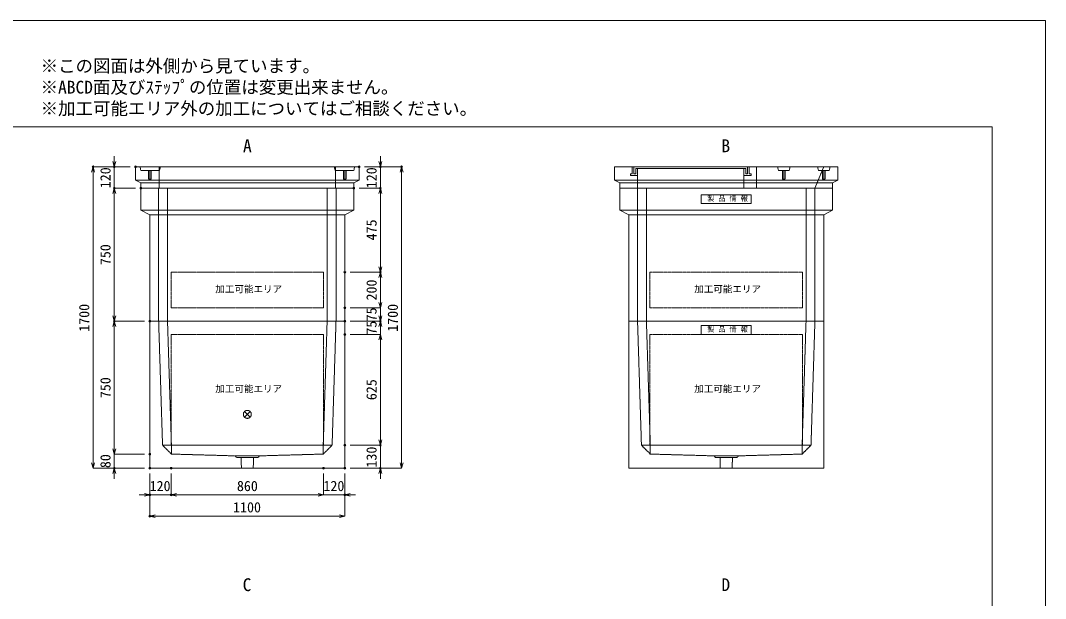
# Model space of a CAD drawing. Units: millimetres, scale not verified. Extents: x -4455 to 4455, y -3150 to 3150.
# Drawn here: x -1324 to 4455, y -109 to 3150 of the extents above; entities that cross this region are included whole.
import ezdxf
from ezdxf.enums import TextEntityAlignment as Align

# ---------------------------------------------------------------- set-up
doc = ezdxf.new("R2010")
doc.units = ezdxf.units.MM
doc.header["$LTSCALE"] = 20
doc.header["$PDMODE"] = 32
doc.header["$PDSIZE"] = 10
doc.linetypes.add('LONG_DASHED1', pattern=[7, 6, -1])
doc.linetypes.add('LONG_DOUBLE_CHAIN', pattern=[21.8, 18, -1, 0.6, -0.6, 0.6, -1])
for name, color, linetype, lineweight in [('0-0_D-TTL', 7, 'Continuous', 9), ('0-1_Defpoints', 7, 'Continuous', 9), ('0-3_D-TTL-TXT', 7, 'Continuous', 9), ('0-4_D-STR-TXT', 7, 'Continuous', 9), ('0-5_D-STR-DIM', 3, 'Continuous', 9), ('0-6_0', 7, 'Continuous', 9), ('0-7_D-STR', 7, 'Continuous', 9), ('0-9_D-STR-STR5', 1, 'LONG_DOUBLE_CHAIN', 9), ('0-A_D-STR-STR1', 7, 'LONG_DASHED1', 9), ('0-B_D-STR-STR4', 134, 'LONG_DASHED1', 9), ('0-C_D-STR-STR2', 1, 'LONG_DASHED1', 9)]:
    doc.layers.add(name, color=color, linetype=linetype, lineweight=lineweight)
doc.styles.add('ＭＳ ゴシック', font='')
doc.styles.get('ＭＳ ゴシック').set_extended_font_data('MS Gothic')

# ---------------------------------------------------------------- blocks, each defined once
blk = doc.blocks.new('A$C4DE05FD1')
at = {"layer": '0-0_D-TTL', "color": 134}
for p, q in [((4000, 76000), (114800, 76000)), ((114800, 76000), (114800, 4000))]:
    blk.add_line(p, q, dxfattribs=at)
at = {"layer": '0-1_Defpoints', "color": 134}
for p, q in [((0, 84000), (118800, 84000)), ((118800, 84000), (118800, 0))]:
    blk.add_line(p, q, dxfattribs=at)
at = {"layer": '0-3_D-TTL-TXT', "style": 'ＭＳ ゴシック'}
for s, p in [('※この図面は外側から見ています。', (43260.9, 79815.7)), ('※ABCD面及びｽﾃｯﾌﾟの位置は変更出来ません。', (43260.9, 78215.7)), ('※加工可能エリア外の加工についてはご相談ください。', (43260.9, 76615.7))]:
    blk.add_text(s, height=962.2, dxfattribs=at).set_placement(p, align=Align.BOTTOM_LEFT)
blk = doc.blocks.new('_Open30')
at = {"layer": '0-6_0'}
blk.add_line((0, 0), (-20, 0), dxfattribs=at)
blk.add_lwpolyline([(-20, 5.36), (0, 0), (-20, -5.36)], dxfattribs=at)
blk = doc.blocks.new('A$C31CA379A')
at = {"layer": '0-4_D-STR-TXT', "style": 'ＭＳ ゴシック'}
for s, p in [('A', (-325.9, -2190.5)), ('B', (35638.6, -2190.5)), ('C', (-351.4, -35190.5)), ('D', (35638.6, -35190.5))]:
    blk.add_text(s, height=962.2, dxfattribs=at).set_placement(p, align=Align.BOTTOM_LEFT)
blk = doc.blocks.new('A$C737D46CD')
at = {"layer": '0-A_D-STR-STR1', "linetype": 'Continuous'}
blk.add_lwpolyline([(-2820, 0), (2820, 0), (2820, -1000), (-2820, -1000)], close=True, dxfattribs=at)
at = {"layer": '0-A_D-STR-STR1', "style": 'ＭＳ ゴシック'}
blk.add_text('製 品 情 報', height=577.3, dxfattribs=at).set_placement((-2149.6, -882.5), align=Align.BOTTOM_LEFT)
blk = doc.blocks.new('A$C531455C1')
at = {"layer": '0-7_D-STR'}
for p, q in [((-11000, 0), (11000, 0)), ((-11000, -16600), (-11000, 0)), ((11000, -16600), (11000, 0)), ((-11000, -16600), (11000, -16600))]:
    blk.add_line(p, q, dxfattribs=at)
at = {"layer": '0-7_D-STR', "linetype": 'LONG_DASHED1'}
for p, q in [((-10000, 0), (-9560, -14000)), ((-9000, 0), (-8560, -14000)), ((9000, 0), (8560, -14000)), ((10000, 0), (9560, -14000)), ((-8560, -15000), (-9560, -14000)), ((9560, -14000), (-9560, -14000)), ((-8560, -15000), (-8560, -14000)), ((-8560, -15000), (-1400, -15200)), ((8560, -15000), (1400, -15200)), ((8560, -15000), (9560, -14000)), ((8560, -15000), (8560, -14000)), ((-1200, -15380), (-1400, -15200)), ((1400, -15200), (-1400, -15200)), ((1200, -15380), (-1200, -15380)), ((-666, -16600), (-705, -15380)), ((666, -16600), (705, -15380)), ((1200, -15380), (1400, -15200))]:
    blk.add_line(p, q, dxfattribs=at)
at = {"layer": '0-9_D-STR-STR5'}
for p, q in [((8600, -1500), (8600, -14000)), ((8600, -14000), (-8600, -14000))]:
    blk.add_line(p, q, dxfattribs=at)
blk.add_lwpolyline([(8600, -1500), (-8600, -1500), (-8600, -14000)], dxfattribs=at)
at = {"layer": '0-A_D-STR-STR1'}
blk.add_blockref('A$C737D46CD', (0, -500), dxfattribs=at)
blk = doc.blocks.new('A$C2C935993')
at = {"layer": '0-7_D-STR'}
for p, q in [((-12600, 2400), (12600, 2400)), ((-12600, 2400), (-12600, 900)), ((12600, 2400), (12600, 900)), ((-12600, 900), (12600, 900)), ((-12000, 600), (-12600, 900)), ((-12000, 600), (12000, 600)), ((-12000, 0), (-12000, 600)), ((-12000, 0), (12000, 0))]:
    blk.add_line(p, q, dxfattribs=at)
at = {"layer": '0-7_D-STR', "linetype": 'LONG_DASHED1'}
for p, q in [((-12000, 2000), (-12100, 2400)), ((-9950, 0), (-9950, 2400)), ((-9900, 2000), (-9800, 2400)), ((9900, 2000), (9800, 2400)), ((9950, 0), (9950, 2400)), ((12000, 2000), (12100, 2400)), ((-9900, 2000), (-12000, 2000)), ((9900, 2000), (12000, 2000))]:
    blk.add_line(p, q, dxfattribs=at)
at = {"layer": '0-7_D-STR'}
blk.add_lwpolyline([(12000, 0), (12000, 600), (12600, 900)], dxfattribs=at)
at = {"layer": '0-C_D-STR-STR2'}
for p, q in [((-11000, 840), (-11000, 2000)), ((11000, 840), (11000, 2000))]:
    blk.add_line(p, q, dxfattribs=at)
for points in [[(-11160, 2000), (-11160, 1000), (-10840, 1000), (-10840, 2000)], [(11160, 2000), (11160, 1000), (10840, 1000), (10840, 2000)]]:
    blk.add_lwpolyline(points, dxfattribs=at)
blk = doc.blocks.new('A$C19D5226F')
at = {"layer": '0-7_D-STR'}
for p, q in [((-12600, 2400), (12600, 2400)), ((-12600, 2400), (-12600, 900)), ((12600, 2400), (12600, 900)), ((-12600, 900), (12600, 900)), ((-12000, 600), (-12600, 900)), ((-12000, 600), (12000, 600)), ((-12000, 0), (-12000, 600)), ((-12000, 0), (12000, 0))]:
    blk.add_line(p, q, dxfattribs=at)
at = {"layer": '0-7_D-STR', "linetype": 'LONG_DASHED1'}
for p, q in [((3400, 0), (3400, 2400)), ((5900, 2000), (5800, 2400)), ((7100, 2000), (7200, 2400)), ((10000, 0), (11000, 2400)), ((10400, 2000), (10300, 2400)), ((11600, 2000), (11700, 2400)), ((-10000, 0), (-10000, 2200)), ((2000, 0), (2000, 2200)), ((5900, 2000), (7100, 2000)), ((10400, 2000), (11600, 2000))]:
    blk.add_line(p, q, dxfattribs=at)
at = {"layer": '0-7_D-STR'}
blk.add_lwpolyline([(12000, 0), (12000, 600), (12600, 900)], dxfattribs=at)
at = {"layer": '0-B_D-STR-STR4'}
for points in [[(-10600, 2400), (-10600, 1600), (-10800, 1600), (-10800, 1400), (-10000, 1400)], [(-10000, 2200), (-10200, 2200), (-10200, 1600), (-10400, 1600), (-10400, 2400)], [(-10000, 2200), (2000, 2200), (2200, 2200), (2200, 1600), (2400, 1600), (2400, 2400)], [(2600, 2400), (2600, 1600), (2800, 1600), (2800, 1400), (2000, 1400)]]:
    blk.add_lwpolyline(points, dxfattribs=at)
at = {"layer": '0-C_D-STR-STR2'}
for p, q in [((6500, 840), (6500, 2000)), ((11000, 840), (11000, 2000))]:
    blk.add_line(p, q, dxfattribs=at)
for points in [[(6660, 2000), (6660, 1000), (6340, 1000), (6340, 2000)], [(11160, 2000), (11160, 1000), (10840, 1000), (10840, 2000)]]:
    blk.add_lwpolyline(points, dxfattribs=at)
blk = doc.blocks.new('A$Cddcd1648')
at = {"layer": '0-7_D-STR'}
for p, q in [((12000, 15000), (-12000, 15000)), ((-12000, 12500), (-12000, 15000)), ((12000, 12500), (12000, 15000)), ((-12000, 12500), (-11000, 12000)), ((-12000, 12500), (12000, 12500)), ((-11000, 0), (-11000, 12000)), ((11000, 12000), (-11000, 12000)), ((12000, 12500), (11000, 12000)), ((11000, 0), (11000, 12000)), ((11000, 0), (-11000, 0))]:
    blk.add_line(p, q, dxfattribs=at)
at = {"layer": '0-7_D-STR', "linetype": 'LONG_DASHED1'}
for p, q in [((-10000, 15000), (-10000, 0)), ((-9000, 15000), (-9000, 0)), ((9000, 15000), (9000, 0)), ((10000, 15000), (10000, 0))]:
    blk.add_line(p, q, dxfattribs=at)
at = {"layer": '0-9_D-STR-STR5'}
for p, q in [((8600, 5500), (8600, 1500)), ((8600, 1500), (-8600, 1500))]:
    blk.add_line(p, q, dxfattribs=at)
blk.add_lwpolyline([(8600, 5500), (-8600, 5500), (-8600, 1500)], dxfattribs=at)
blk = doc.blocks.new('A$Cb5c508f1')
at = {"layer": '0-7_D-STR'}
for p, q in [((12000, 15000), (-12000, 15000)), ((-12000, 12500), (-12000, 15000)), ((12000, 12500), (12000, 15000)), ((-12000, 12500), (-11000, 12000)), ((-12000, 12500), (12000, 12500)), ((-11000, 0), (-11000, 12000)), ((11000, 12000), (-11000, 12000)), ((12000, 12500), (11000, 12000)), ((11000, 0), (11000, 12000)), ((11000, 0), (-11000, 0))]:
    blk.add_line(p, q, dxfattribs=at)
at = {"layer": '0-7_D-STR', "linetype": 'LONG_DASHED1'}
for p, q in [((-10000, 15000), (-10000, 0)), ((-9000, 15000), (-9000, 0)), ((9000, 15000), (9000, 0)), ((10000, 15000), (10000, 0))]:
    blk.add_line(p, q, dxfattribs=at)
at = {"layer": '0-9_D-STR-STR5'}
for p, q in [((8600, 5500), (8600, 1500)), ((8600, 1500), (-8600, 1500))]:
    blk.add_line(p, q, dxfattribs=at)
blk.add_lwpolyline([(8600, 5500), (-8600, 5500), (-8600, 1500)], dxfattribs=at)
at = {"layer": '0-A_D-STR-STR1'}
blk.add_blockref('A$C737D46CD', (0, 14250), dxfattribs=at)
blk = doc.blocks.new('A$C7CE826D1')
at = {"layer": '0-7_D-STR'}
for p, q in [((-11000, 0), (11000, 0)), ((-11000, -16600), (-11000, 0)), ((11000, -16600), (11000, 0)), ((-11000, -16600), (11000, -16600))]:
    blk.add_line(p, q, dxfattribs=at)
at = {"layer": '0-7_D-STR', "linetype": 'LONG_DASHED1'}
for p, q in [((-10000, 0), (-9560, -14000)), ((-9000, 0), (-8560, -14000)), ((9000, 0), (8560, -14000)), ((10000, 0), (9560, -14000)), ((-8560, -15000), (-9560, -14000)), ((9560, -14000), (-9560, -14000)), ((-8560, -15000), (-8560, -14000)), ((-8560, -15000), (-1400, -15200)), ((8560, -15000), (1400, -15200)), ((8560, -15000), (9560, -14000)), ((8560, -15000), (8560, -14000)), ((-1200, -15380), (-1400, -15200)), ((1400, -15200), (-1400, -15200)), ((1200, -15380), (-1200, -15380)), ((-666, -16600), (-705, -15380)), ((666, -16600), (705, -15380)), ((1200, -15380), (1400, -15200))]:
    blk.add_line(p, q, dxfattribs=at)
at = {"layer": '0-9_D-STR-STR5'}
for p, q in [((8600, -1500), (-8600, -1500)), ((-8600, -1500), (-8600, -14000)), ((8600, -1500), (8600, -14000)), ((8600, -14000), (-8600, -14000))]:
    blk.add_line(p, q, dxfattribs=at)
blk = doc.blocks.new('A$C1C640AAB')
at = {"layer": '0-9_D-STR-STR5'}
for p, q in [((-318.2, -318.2), (318.2, 318.2)), ((-318.2, 318.2), (318.2, -318.2))]:
    blk.add_line(p, q, dxfattribs=at)
blk.add_circle((0, 0), 450, dxfattribs=at)
blk = doc.blocks.new('A$Cc8208e51')
at = {"layer": '0-7_D-STR'}
blk.add_blockref('A$C7CE826D1', (0, 0), dxfattribs=at)
at = {"layer": '0-9_D-STR-STR5'}
blk.add_blockref('A$C1C640AAB', (0, -10520), dxfattribs=at)

msp = doc.modelspace()

# ---------------------------------------------------------------- linework, layer by layer
at = {"layer": '0-1_Defpoints'}
for p in [(-915, 2325), (-795, 2325), (-675, 2325), (585, 2325), (705, 2325), (825, 2325), (-795, 2205), (-645, 2205), (555, 2205), (555, 2205), (705, 2205), (505, 1730), (705, 1730), (505, 1530), (-795, 1455), (-595, 1455), (505, 1455), (505, 1455), (705, 1455), (705, 1455), (505, 1380), (505, 755), (505, 755), (705, 755), (-595, 705), (-595, 705), (-795, 625), (-595, 625), (-595, 625), (-475, 625), (385, 625), (505, 625), (505, 625), (705, 625), (-595, 475), (-475, 475), (505, 475), (-595, 355)]:
    msp.add_point(p, dxfattribs=at)
at = {"layer": '0-5_D-STR-DIM'}
for p, q in [((-795, 2355), (-795, 2385)), ((705, 2355), (705, 2385)), ((-705, 2325), (-915, 2325)), ((-705, 2325), (-795, 2325)), ((-795, 2205), (-795, 2325)), ((615, 2325), (705, 2325)), ((615, 2325), (825, 2325)), ((705, 2205), (705, 2325)), ((-915, 655), (-915, 2295)), ((825, 655), (825, 2295)), ((-675, 2205), (-795, 2205)), ((-675, 2205), (-795, 2205)), ((585, 2205), (705, 2205)), ((585, 2205), (705, 2205)), ((-795, 2175), (-795, 2145)), ((-795, 1485), (-795, 2175)), ((705, 2175), (705, 2145)), ((705, 1760), (705, 2175)), ((535, 1730), (705, 1730)), ((535, 1730), (705, 1730)), ((705, 1560), (705, 1700)), ((705, 1560), (705, 1590)), ((535, 1530), (705, 1530)), ((535, 1530), (705, 1530)), ((705, 1530), (705, 1455)), ((705, 1485), (705, 1515)), ((-625, 1455), (-795, 1455)), ((-625, 1455), (-795, 1455)), ((535, 1455), (705, 1455)), ((535, 1455), (705, 1455)), ((705, 1380), (705, 1455)), ((-795, 735), (-795, 1425)), ((705, 1425), (705, 1395)), ((535, 1380), (705, 1380)), ((535, 1380), (705, 1380)), ((705, 1350), (705, 1320)), ((705, 1350), (705, 785)), ((705, 785), (705, 815)), ((-795, 735), (-795, 765)), ((535, 755), (705, 755)), ((535, 755), (705, 755)), ((705, 755), (705, 625)), ((-625, 705), (-795, 705)), ((-625, 705), (-795, 705)), ((-795, 705), (-795, 625)), ((-625, 625), (-915, 625)), ((-625, 625), (-795, 625)), ((-795, 595), (-795, 565)), ((-595, 595), (-595, 355)), ((-595, 595), (-595, 475)), ((-475, 595), (-475, 475)), ((-475, 595), (-475, 475)), ((385, 595), (385, 475)), ((385, 595), (385, 475)), ((505, 595), (505, 475)), ((505, 595), (505, 355)), ((535, 625), (825, 625)), ((535, 625), (705, 625)), ((705, 595), (705, 565)), ((-625, 475), (-655, 475)), ((-475, 475), (-595, 475)), ((355, 475), (-445, 475)), ((-445, 475), (-415, 475)), ((355, 475), (325, 475)), ((385, 475), (505, 475)), ((535, 475), (565, 475)), ((475, 355), (-565, 355))]:
    msp.add_line(p, q, dxfattribs=at)

# ---------------------------------------------------------------- block references
at = {"layer": '0-0_D-TTL', "xscale": 0.075, "yscale": 0.075}
msp.add_blockref('A$C4DE05FD1', (-4455, -3150), dxfattribs=at)
at = {"layer": '0-4_D-STR-TXT', "xscale": 0.075, "yscale": 0.075}
msp.add_blockref('A$C31CA379A', (-45, 2550), dxfattribs=at)
at = {"layer": '0-5_D-STR-DIM', "xscale": 1.5, "yscale": 1.5}
for p, rotation in [((-915, 2325), 90), ((-795, 2325), 270), ((705, 2325), 270), ((825, 2325), 90), ((-795, 2205), 90), ((-795, 2205), 90), ((705, 2205), 90), ((705, 2205), 90), ((705, 1730), 270), ((705, 1730), 90), ((705, 1530), 270), ((705, 1530), 270), ((-795, 1455), 270), ((-795, 1455), 90), ((705, 1455), 270), ((705, 1455), 90), ((705, 1380), 90), ((705, 1380), 90), ((705, 755), 270), ((705, 755), 270), ((-795, 705), 270), ((-795, 705), 270), ((-915, 625), 270), ((825, 625), 270), ((-795, 625), 90), ((705, 625), 90), ((-475, 475), 180), ((-475, 475), 180), ((505, 475), 180), ((-595, 355), 180)]:
    msp.add_blockref('_Open30', p, dxfattribs=dict(at, rotation=rotation))
for p in [(-595, 475), (385, 475), (385, 475), (505, 355)]:
    msp.add_blockref('_Open30', p, dxfattribs=at)
at = {"layer": '0-7_D-STR', "xscale": 0.05, "yscale": 0.05}
for name, p in [('A$C2C935993', (-45, 2205)), ('A$C19D5226F', (2655, 2205)), ('A$Cddcd1648', (-45, 1455)), ('A$Cb5c508f1', (2655, 1455)), ('A$Cc8208e51', (-45, 1455)), ('A$C531455C1', (2655, 1455))]:
    msp.add_blockref(name, p, dxfattribs=at)

# ---------------------------------------------------------------- texts
at = {"layer": '0-5_D-STR-DIM', "style": 'ＭＳ ゴシック'}
for s, p in [('120', (-798.9, 2204.22)), ('120', (701.1, 2204.22)), ('475', (701.1, 1910.08)), ('750', (-798.9, 1770.6)), ('200', (701.1, 1571.2)), ('1700', (-918.9, 1394.72)), ('75', (701.1, 1453.38)), ('1700', (821.1, 1394.72)), ('75', (701.1, 1378.38)), ('750', (-798.9, 1020.6)), ('625', (701.1, 1009.18)), ('80', (-798.9, 625.85)), ('130', (701.1, 629.22))]:
    msp.add_text(s, height=57.77, rotation=90, dxfattribs=at).set_placement(p, align=Align.BOTTOM_LEFT)
for s, p in [('120', (-595.78, 478.9)), ('860', (-103.65, 478.9)), ('120', (384.22, 478.9)), ('1100', (-125.28, 358.9))]:
    msp.add_text(s, height=57.77, dxfattribs=at).set_placement(p, align=Align.BOTTOM_LEFT)
at = {"layer": '0-9_D-STR-STR5', "style": 'ＭＳ ゴシック'}
for p in [(-225.48, 1604.75), (2474.52, 1604.75), (-225.48, 1042.25), (2474.52, 1042.25)]:
    msp.add_text('加工可能エリア', height=38.42, dxfattribs=at).set_placement(p, align=Align.BOTTOM_LEFT)

doc.saveas('drawing.dxf')
